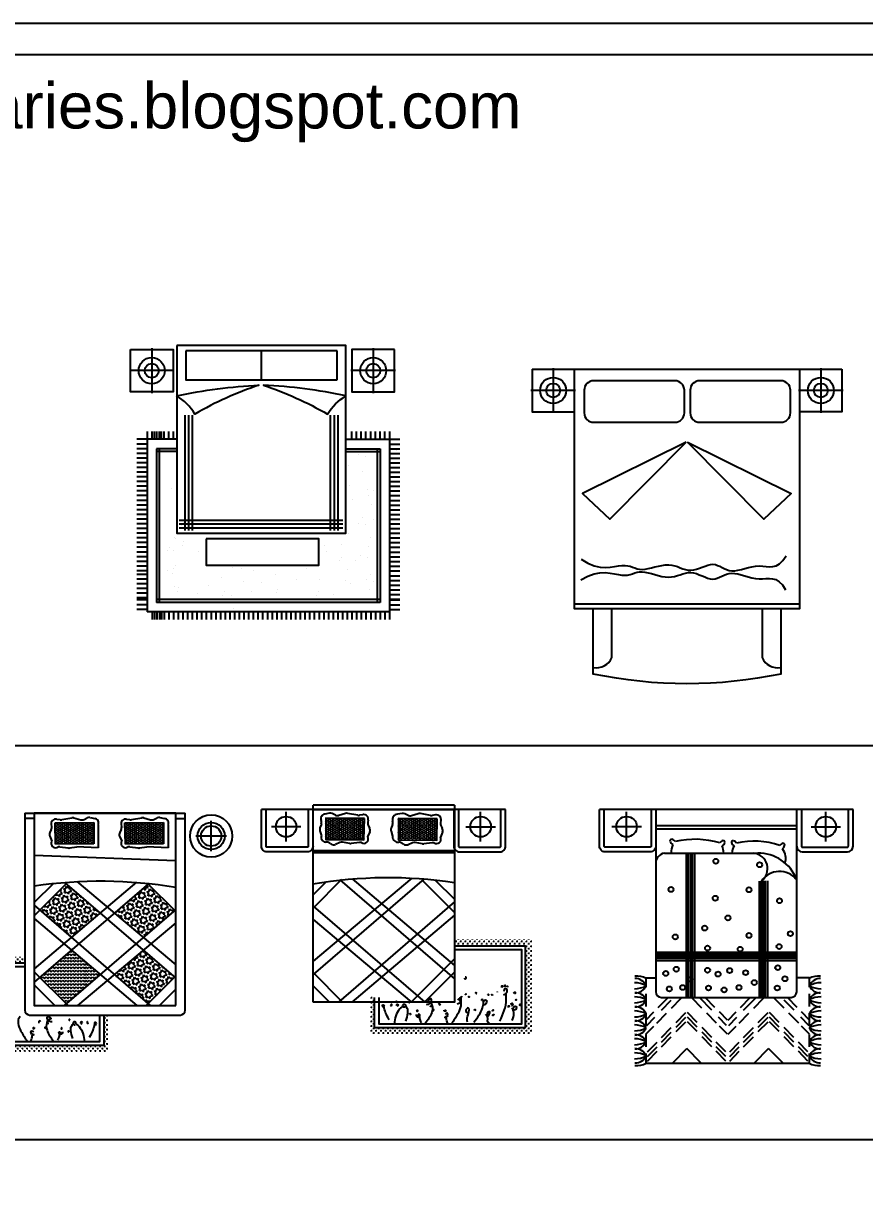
# Model space of a CAD drawing. Header units: inches. Extents: x 7.5 to 50, y 15.4 to 40.2.
# Drawn here: x 33.81 to 42.77, y 27.83 to 40.23 of the extents above; entities that cross this region are included whole.
import ezdxf

# ---------------------------------------------------------------- set-up
doc = ezdxf.new("R2010")
doc.units = ezdxf.units.IN
doc.header["$MEASUREMENT"] = 0
for name, color, linetype in [('02', 2, 'Continuous'), ('1', 1, 'Continuous'), ('4', 4, 'Continuous'), ('8', 8, 'Continuous'), ('kadrbm', 4, 'Continuous')]:
    doc.layers.add(name, color=color, linetype=linetype)
doc.styles.add('bmmm', font='swissel.ttf')

# ---------------------------------------------------------------- blocks, each defined once
blk = doc.blocks.new('kadrbm')
at = {"layer": 'kadrbm', "color": 4}
blk.add_lwpolyline([(0, 0), (0, 24.797), (21, 24.797), (21, 0), (0, 0)], close=True, dxfattribs=at)
blk.add_lwpolyline([(20.663, 0.326), (20.663, 24.46), (0.337, 24.46), (0.337, 0.326), (20.663, 0.326)], dxfattribs=at)
at = {"layer": 'kadrbm', "color": 211, "true_color": 0xf674fb, "style": 'bmmm'}
blk.add_text('www.cad-libraries.blogspot.com', height=0.48513, dxfattribs=at).set_placement((0.573, 23.677))

msp = doc.modelspace()

# ---------------------------------------------------------------- hatches: boundary and pattern name
at = {"layer": '8'}
h = msp.add_hatch(dxfattribs=at)
h.set_pattern_fill('STARS', color=256, scale=0.08, angle=180, style=0)
h.set_pattern_definition([(180, (-0.9551, 14.179295), (-3e-15, 0.017320508), [0.01, -0.01]), (120, (-0.9551, 14.179295), (0.015, 0.008660254), [0.01, -0.01]), (60, (-0.9601, 14.187955), (0.015, -0.008660254), [0.01, -0.01])])
h.paths.add_polyline_path([(37.438, 31.536), (37.442, 31.762), (37.031, 31.765), (37.031, 31.54)])
h = msp.add_hatch(dxfattribs=at)
h.set_pattern_fill('STARS', color=256, scale=0.08, angle=180, style=0)
h.set_pattern_definition([(180, (-0.7891, 14.179295), (-3e-15, 0.017320508), [0.01, -0.01]), (120, (-0.7891, 14.179295), (0.015, 0.008660254), [0.01, -0.01]), (60, (-0.7941, 14.187955), (0.015, -0.008660254), [0.01, -0.01])])
h.paths.add_polyline_path([(37.805, 31.762), (37.805, 31.537), (38.212, 31.533), (38.216, 31.759)])
h = msp.add_hatch(dxfattribs=at)
h.set_pattern_fill('STARS', color=256, scale=0.2, angle=315, style=0)
h.set_pattern_definition([(360, (72.545837, 14.132508), (1e-17, 0.017320508), [0.01, -0.01]), (60, (72.545837, 14.132508), (-0.015, 0.008660254), [0.01, -0.01]), (120, (72.550837, 14.141168), (-0.015, -0.008660254), [0.01, -0.01])])
h.paths.add_polyline_path([(34.56, 31.494), (34.56, 31.719), (34.149, 31.716), (34.153, 31.49)])
h = msp.add_hatch(dxfattribs=at)
h.set_pattern_fill('STARS', color=256, scale=0.2, angle=315, style=0)
h.set_pattern_definition([(360, (73.29007, 14.132508), (1e-17, 0.017320508), [0.01, -0.01]), (60, (73.29007, 14.132508), (-0.015, 0.008660254), [0.01, -0.01]), (120, (73.29507, 14.141168), (-0.015, -0.008660254), [0.01, -0.01])])
h.paths.add_polyline_path([(35.304, 31.494), (35.304, 31.719), (34.893, 31.716), (34.897, 31.49)])
h = msp.add_hatch(dxfattribs=at)
h.set_pattern_fill('STARS', color=256, scale=0.2, angle=315, style=0)
h.set_pattern_definition([(315, (15.355055, 9.724193), (0.03061862, 0.03061862), [0.025, -0.025]), (15, (15.355055, 9.724193), (-0.011207193, 0.041825815), [0.025, -0.025]), (75, (15.379203, 9.730664), (-0.041825815, 0.011207193), [0.025, -0.025])])
h.paths.add_polyline_path([(34.78, 30.755), (35.088, 30.496), (35.422, 30.783), (35.139, 31.065)])
h.paths.add_polyline_path([(34.268, 31.066), (33.988, 30.786), (34.323, 30.495), (34.63, 30.755)])
h.paths.add_polyline_path([(35.088, 30.361), (34.779, 30.101), (35.138, 29.79), (35.422, 30.074)])
h = msp.add_hatch(dxfattribs=at)
h.set_pattern_fill('CROSS', color=256, scale=0.1, angle=90, style=0)
h.set_pattern_definition([(90, (57.64417, 11.119938), (-0.025, 0.025), [0.0125, -0.0375]), (180, (57.65042, 11.126188), (-0.025, -0.025), [0.0125, -0.0375])])
h.paths.add_polyline_path([(38.395, 30.474), (38.395, 30.408), (39.155, 30.408), (39.155, 29.534), (37.55, 29.534), (37.55, 29.858), (37.503, 29.858), (37.503, 29.46), (39.23, 29.46), (39.23, 30.474)])
h = msp.add_hatch(dxfattribs=at)
h.set_pattern_fill('CROSS', color=256, scale=0.1, angle=270, style=0)
h.set_pattern_definition([(90, (14.578074, 10.933578), (0.025, 0.025), [0.0125, -0.0375]), (360, (14.571824, 10.939828), (0.025, -0.025), [0.0125, -0.0375])])
h.paths.add_polyline_path([(33.827, 30.288), (33.827, 30.221), (33.067, 30.221), (33.067, 29.348), (34.672, 29.348), (34.672, 29.672), (34.719, 29.672), (34.719, 29.274), (32.992, 29.274), (32.992, 30.288)])
h = msp.add_hatch(dxfattribs=at)
h.set_pattern_fill('ZIGZAG', color=256, scale=0.2, angle=315, style=0)
h.set_pattern_definition([(315, (-166.163524, 324.12573), (0.035355339, -2e-17), [0.025, -0.025]), (45, (-166.145846, 324.10805), (2e-17, 0.035355339), [0.025, -0.025])])
h.paths.add_polyline_path([(34.324, 30.361), (33.988, 30.071), (34.268, 29.79), (34.63, 30.101)])

# ---------------------------------------------------------------- linework, layer by layer
at = {"layer": '02'}
for p, q in [((35.178, 36.769, -0.27), (35.178, 36.293, -0.27)), ((37.151, 36.743), (35.54, 36.743)), ((37.536, 36.769, -0.27), (37.536, 36.293, -0.27)), ((35.416, 36.531, -0.27), (34.94, 36.531, -0.27)), ((37.774, 36.531, -0.27), (37.298, 36.531, -0.27)), ((39.452, 36.558, -0.27), (39.452, 36.082, -0.27)), ((42.302, 36.558, -0.27), (42.302, 36.082, -0.27)), ((39.69, 36.32, -0.27), (39.214, 36.32, -0.27)), ((42.541, 36.32, -0.27), (42.064, 36.32, -0.27)), ((39.677, 34.047), (42.077, 34.047)), ((40.077, 33.478), (40.077, 33.997)), ((41.677, 33.997), (41.677, 33.478)), ((38.401, 31.904), (36.895, 31.904)), ((36.895, 29.807), (36.895, 31.904)), ((38.401, 31.904), (38.401, 31.858)), ((33.827, 31.82), (35.533, 31.82)), ((33.827, 31.82), (33.827, 29.72)), ((33.927, 31.762), (33.827, 31.762)), ((34.166, 31.757), (34.202, 31.75)), ((34.22, 31.75), (34.327, 31.77)), ((34.35, 31.769), (34.422, 31.749)), ((34.457, 31.752), (34.491, 31.768)), ((34.521, 31.772), (34.571, 31.763)), ((34.91, 31.757), (34.946, 31.75)), ((34.964, 31.75), (35.071, 31.77)), ((35.094, 31.769), (35.166, 31.749)), ((35.201, 31.752), (35.235, 31.768)), ((35.265, 31.772), (35.315, 31.763)), ((35.433, 29.77), (35.433, 31.82)), ((35.433, 31.762), (35.533, 31.762)), ((35.533, 29.72), (35.533, 31.82)), ((38.945, 31.858), (36.345, 31.858)), ((36.609, 31.519), (36.609, 31.832)), ((37.07, 31.819), (37.02, 31.81)), ((37.133, 31.798), (37.1, 31.814)), ((37.241, 31.816), (37.169, 31.795)), ((37.371, 31.797), (37.264, 31.817)), ((37.425, 31.803), (37.389, 31.797)), ((37.482, 31.743), (37.478, 31.724)), ((37.844, 31.816), (37.794, 31.807)), ((37.907, 31.795), (37.874, 31.811)), ((38.015, 31.813), (37.943, 31.792)), ((38.145, 31.794), (38.038, 31.814)), ((38.199, 31.8), (38.163, 31.794)), ((38.68, 31.519), (38.68, 31.832)), ((42.645, 31.858), (39.945, 31.858)), ((40.234, 31.519), (40.234, 31.832)), ((40.545, 31.858), (40.545, 29.918)), ((42.045, 29.918), (42.045, 31.858)), ((42.355, 31.519), (42.355, 31.832)), ((42.645, 31.468), (42.645, 31.858)), ((34.108, 31.645), (34.093, 31.614)), ((34.108, 31.697), (34.112, 31.678)), ((34.149, 31.716), (34.56, 31.719)), ((34.153, 31.49), (34.149, 31.716)), ((34.56, 31.719), (34.56, 31.494)), ((34.608, 31.693), (34.608, 31.449)), ((34.853, 31.645), (34.837, 31.614)), ((34.853, 31.697), (34.857, 31.678)), ((34.893, 31.716), (35.304, 31.719)), ((34.897, 31.49), (34.893, 31.716)), ((35.304, 31.719), (35.304, 31.494)), ((35.352, 31.693), (35.352, 31.449)), ((35.811, 31.414), (35.811, 31.738)), ((36.766, 31.675), (36.453, 31.675)), ((36.968, 31.63), (36.985, 31.578)), ((36.984, 31.702), (36.969, 31.664)), ((37.499, 31.619), (37.477, 31.567)), ((37.482, 31.692), (37.498, 31.661)), ((37.726, 31.627), (37.743, 31.575)), ((37.742, 31.699), (37.727, 31.661)), ((38.273, 31.616), (38.251, 31.564)), ((38.256, 31.74), (38.252, 31.721)), ((38.256, 31.689), (38.272, 31.658)), ((38.524, 31.675), (38.837, 31.675)), ((40.391, 31.675), (40.078, 31.675)), ((40.545, 31.689), (42.045, 31.689)), ((40.545, 31.654), (42.045, 31.654)), ((42.199, 31.675), (42.512, 31.675)), ((34.092, 31.573), (34.113, 31.52)), ((34.56, 31.494), (34.153, 31.49)), ((34.836, 31.573), (34.858, 31.52)), ((35.304, 31.494), (34.897, 31.49)), ((35.973, 31.576), (35.649, 31.576)), ((36.985, 31.578), (36.983, 31.572)), ((37.085, 31.492), (37.069, 31.503)), ((37.181, 31.506), (37.133, 31.486)), ((37.287, 31.496), (37.208, 31.509)), ((37.39, 31.508), (37.302, 31.495)), ((37.41, 31.507), (37.411, 31.506)), ((37.743, 31.575), (37.741, 31.569)), ((37.859, 31.489), (37.843, 31.5)), ((37.955, 31.503), (37.907, 31.483)), ((38.061, 31.493), (37.982, 31.506)), ((38.164, 31.505), (38.076, 31.492)), ((38.184, 31.504), (38.185, 31.503)), ((35.433, 31.31), (33.927, 31.369)), ((34.181, 31.46), (34.18, 31.46)), ((34.201, 31.461), (34.289, 31.449)), ((34.304, 31.449), (34.382, 31.462)), ((34.608, 31.449), (34.382, 31.462)), ((34.925, 31.46), (34.924, 31.46)), ((34.945, 31.461), (35.033, 31.449)), ((35.048, 31.449), (35.127, 31.462)), ((35.352, 31.449), (35.127, 31.462)), ((36.895, 31.42), (38.401, 31.42)), ((36.895, 31.4), (38.401, 31.4)), ((40.638, 31.394), (41.63, 31.394)), ((40.87, 29.866), (40.87, 31.394)), ((40.89, 29.866), (40.89, 31.394)), ((40.915, 29.866), (40.915, 31.394)), ((40.935, 29.866), (40.935, 31.394)), ((40.959, 29.866), (40.959, 31.394)), ((42.105, 31.408), (42.585, 31.408)), ((37.946, 31.127), (36.895, 30.242)), ((35.017, 31.083), (33.927, 30.16)), ((35.146, 31.071), (33.927, 30.018)), ((34.131, 31.07), (33.927, 30.867)), ((34.272, 31.07), (33.927, 30.726)), ((34.249, 31.082), (35.433, 30.064)), ((34.382, 31.091), (35.433, 30.205)), ((35.129, 31.075), (35.433, 30.771)), ((38.079, 31.119), (36.895, 30.101)), ((37.199, 31.112), (36.895, 30.808)), ((37.034, 31.088), (36.895, 30.949)), ((37.182, 31.108), (38.401, 30.055)), ((37.312, 31.12), (38.401, 30.197)), ((38.056, 31.107), (38.401, 30.762)), ((38.197, 31.107), (38.401, 30.904)), ((41.648, 29.866), (41.648, 31.094)), ((41.669, 29.866), (41.669, 31.095)), ((41.693, 29.866), (41.693, 31.097)), ((41.714, 29.866), (41.714, 31.098)), ((41.738, 29.866), (41.738, 31.099)), ((38.401, 30.875), (37.167, 29.807)), ((33.927, 30.838), (35.161, 29.77)), ((35.433, 30.793), (34.245, 29.77)), ((36.895, 30.83), (38.084, 29.807)), ((33.927, 30.697), (35.02, 29.77)), ((35.433, 30.651), (34.386, 29.77)), ((36.895, 30.688), (37.942, 29.807)), ((38.401, 30.734), (37.308, 29.807)), ((38.401, 30.268), (37.94, 29.807)), ((40.545, 30.34), (42.045, 30.34)), ((40.545, 30.319), (42.045, 30.319)), ((40.545, 30.295), (42.045, 30.295)), ((40.545, 30.274), (42.045, 30.274)), ((33.927, 30.131), (34.288, 29.77)), ((40.545, 30.25), (42.045, 30.25)), ((35.433, 30.086), (35.118, 29.77)), ((36.895, 30.122), (37.21, 29.807)), ((38.401, 30.126), (38.081, 29.807)), ((40.442, 29.967), (40.442, 30.065)), ((40.442, 30.065), (40.545, 30.065)), ((42.18, 30.065), (42.045, 30.065)), ((42.18, 29.967), (42.18, 30.065)), ((33.927, 29.99), (34.147, 29.77)), ((35.433, 29.944), (35.259, 29.77)), ((36.895, 29.981), (37.069, 29.807)), ((40.442, 29.762), (40.442, 29.895)), ((42.18, 29.762), (42.18, 29.895)), ((40.571, 29.751), (40.675, 29.858)), ((40.605, 29.858), (41.985, 29.858)), ((40.605, 29.722), (40.708, 29.828)), ((40.712, 29.744), (40.815, 29.851)), ((41.035, 29.744), (40.931, 29.851)), ((41.142, 29.722), (41.009, 29.858)), ((41.175, 29.751), (41.072, 29.858)), ((41.446, 29.751), (41.55, 29.858)), ((41.48, 29.722), (41.613, 29.858)), ((41.587, 29.744), (41.691, 29.851)), ((41.91, 29.744), (41.806, 29.851)), ((42.017, 29.722), (41.913, 29.828)), ((42.051, 29.751), (41.947, 29.858)), ((33.877, 29.67), (35.483, 29.67)), ((40.44, 29.616), (40.524, 29.703)), ((40.442, 29.555), (40.442, 29.688)), ((40.448, 29.56), (40.533, 29.647)), ((40.556, 29.584), (40.659, 29.691)), ((40.762, 29.59), (40.865, 29.697)), ((40.762, 29.541), (40.865, 29.648)), ((40.985, 29.59), (40.882, 29.697)), ((40.985, 29.541), (40.882, 29.648)), ((41.191, 29.584), (41.087, 29.691)), ((41.298, 29.56), (41.214, 29.647)), ((41.307, 29.616), (41.222, 29.703)), ((41.315, 29.616), (41.399, 29.703)), ((41.323, 29.56), (41.408, 29.647)), ((41.431, 29.584), (41.535, 29.691)), ((41.636, 29.59), (41.74, 29.697)), ((41.636, 29.541), (41.74, 29.648)), ((41.86, 29.59), (41.756, 29.697)), ((41.86, 29.541), (41.756, 29.648)), ((42.066, 29.584), (41.962, 29.691)), ((42.173, 29.56), (42.089, 29.647)), ((42.182, 29.616), (42.097, 29.703)), ((42.18, 29.555), (42.18, 29.688)), ((40.44, 29.465), (40.524, 29.551)), ((40.606, 29.43), (40.709, 29.536)), ((40.762, 29.493), (40.865, 29.599)), ((40.985, 29.493), (40.882, 29.599)), ((41.141, 29.43), (41.038, 29.536)), ((41.307, 29.465), (41.222, 29.551)), ((41.315, 29.465), (41.399, 29.551)), ((41.48, 29.43), (41.584, 29.536)), ((41.636, 29.493), (41.74, 29.599)), ((41.86, 29.493), (41.756, 29.599)), ((42.016, 29.43), (41.912, 29.536)), ((42.182, 29.465), (42.097, 29.551)), ((40.442, 29.331), (40.442, 29.464)), ((40.606, 29.381), (40.709, 29.487)), ((40.606, 29.332), (40.709, 29.439)), ((41.141, 29.381), (41.038, 29.487)), ((41.141, 29.332), (41.038, 29.439)), ((41.48, 29.381), (41.584, 29.487)), ((41.48, 29.332), (41.584, 29.439)), ((42.016, 29.381), (41.912, 29.487)), ((42.016, 29.332), (41.912, 29.439)), ((42.18, 29.331), (42.18, 29.464)), ((40.442, 29.157), (40.442, 29.261)), ((40.457, 29.277), (40.559, 29.381)), ((40.457, 29.228), (40.559, 29.332)), ((40.457, 29.179), (40.559, 29.284)), ((40.726, 29.16), (40.876, 29.315)), ((41.026, 29.16), (40.876, 29.315)), ((41.29, 29.277), (41.189, 29.381)), ((41.29, 29.228), (41.189, 29.332)), ((41.29, 29.179), (41.189, 29.284)), ((41.332, 29.277), (41.433, 29.381)), ((41.332, 29.228), (41.433, 29.332)), ((41.332, 29.179), (41.433, 29.284)), ((41.596, 29.16), (41.746, 29.315)), ((41.896, 29.16), (41.746, 29.315)), ((42.165, 29.277), (42.063, 29.381)), ((42.165, 29.228), (42.063, 29.332)), ((42.165, 29.179), (42.063, 29.284)), ((42.18, 29.157), (42.18, 29.261)), ((40.442, 29.157), (42.18, 29.157))]:
    msp.add_line(p, q, dxfattribs=at)
for points in [[(34.951, 36.756), (35.405, 36.756), (35.405, 36.306), (34.951, 36.306)], [(35.444, 36.8), (35.444, 34.8), (37.244, 34.8), (37.244, 36.8)], [(37.763, 36.756), (37.309, 36.756), (37.309, 36.306), (37.763, 36.306)], [(40.867, 35.77), (39.764, 35.222), (40.055, 34.949)], [(40.883, 35.77), (41.986, 35.222), (41.695, 34.949)], [(35.757, 34.741), (35.757, 34.461), (36.957, 34.461), (36.957, 34.741)], [(37.442, 31.762), (37.031, 31.765), (37.031, 31.54), (37.438, 31.536)], [(38.216, 31.759), (37.805, 31.762), (37.805, 31.537), (38.212, 31.533)]]:
    msp.add_lwpolyline(points, close=True, dxfattribs=at)
for points in [[(35.54, 36.743), (35.54, 36.432), (37.151, 36.432)], [(36.343, 36.743), (36.343, 36.432)], [(36.347, 36.432), (36.347, 36.743)], [(37.151, 36.432), (37.151, 36.743)], [(39.227, 36.547), (39.227, 36.093), (39.677, 36.093)], [(39.227, 36.547), (42.527, 36.547)], [(39.677, 36.547), (39.677, 33.997), (42.077, 33.997), (42.077, 36.547)], [(42.527, 36.547), (42.527, 36.093), (42.077, 36.093)], [(39.751, 34.523), (39.822, 34.48), (39.889, 34.453), (39.951, 34.439), (40.008, 34.436), (40.059, 34.439), (40.106, 34.445), (40.148, 34.453), (40.185, 34.458), (40.218, 34.458), (40.247, 34.454), (40.273, 34.448), (40.298, 34.439), (40.322, 34.43), (40.346, 34.422), (40.371, 34.417), (40.399, 34.415), (40.43, 34.417), (40.463, 34.423), (40.499, 34.431), (40.535, 34.441), (40.573, 34.45), (40.61, 34.458), (40.646, 34.463), (40.682, 34.464), (40.715, 34.461), (40.746, 34.454), (40.776, 34.444), (40.805, 34.433), (40.834, 34.422), (40.862, 34.413), (40.89, 34.407), (40.919, 34.406), (40.949, 34.409), (40.979, 34.416), (41.009, 34.427), (41.039, 34.438), (41.069, 34.45), (41.099, 34.46), (41.127, 34.466), (41.153, 34.469), (41.179, 34.466), (41.203, 34.458), (41.226, 34.448), (41.25, 34.436), (41.273, 34.423), (41.299, 34.413), (41.325, 34.404), (41.354, 34.4), (41.386, 34.401), (41.42, 34.407), (41.456, 34.415), (41.493, 34.424), (41.531, 34.434), (41.569, 34.443), (41.608, 34.449), (41.646, 34.452), (41.683, 34.449), (41.72, 34.445), (41.756, 34.442), (41.791, 34.444), (41.827, 34.454), (41.862, 34.474), (41.897, 34.509), (41.932, 34.561)], [(39.747, 34.302), (39.82, 34.342), (39.888, 34.367), (39.95, 34.379), (40.007, 34.381), (40.058, 34.376), (40.105, 34.368), (40.147, 34.359), (40.184, 34.353), (40.216, 34.352), (40.245, 34.355), (40.272, 34.361), (40.297, 34.369), (40.321, 34.377), (40.345, 34.384), (40.371, 34.389), (40.399, 34.39), (40.429, 34.386), (40.463, 34.379), (40.498, 34.37), (40.534, 34.359), (40.571, 34.349), (40.608, 34.34), (40.644, 34.334), (40.679, 34.331), (40.713, 34.334), (40.744, 34.34), (40.775, 34.349), (40.804, 34.358), (40.833, 34.368), (40.861, 34.376), (40.89, 34.381), (40.919, 34.382), (40.948, 34.378), (40.978, 34.37), (41.008, 34.358), (41.038, 34.346), (41.068, 34.334), (41.096, 34.323), (41.124, 34.315), (41.151, 34.312), (41.176, 34.314), (41.2, 34.321), (41.224, 34.331), (41.248, 34.342), (41.272, 34.353), (41.298, 34.364), (41.325, 34.371), (41.354, 34.374), (41.385, 34.372), (41.419, 34.366), (41.455, 34.356), (41.492, 34.345), (41.529, 34.334), (41.568, 34.324), (41.606, 34.317), (41.644, 34.314), (41.681, 34.315), (41.718, 34.317), (41.754, 34.319), (41.789, 34.316), (41.824, 34.306), (41.859, 34.284), (41.893, 34.249), (41.926, 34.196)], [(35.433, 31.82), (33.927, 31.82), (33.927, 29.77), (35.433, 29.77)], [(36.895, 31.857), (38.401, 31.857), (38.401, 29.807), (36.895, 29.807)], [(38.395, 30.408), (39.155, 30.408), (39.155, 29.534), (37.55, 29.534), (37.55, 29.858)], [(38.395, 30.368), (39.114, 30.368), (39.114, 29.574), (37.598, 29.574), (37.598, 29.858)], [(33.827, 30.221), (33.067, 30.221), (33.067, 29.348), (34.672, 29.348), (34.672, 29.672)], [(33.827, 30.182), (33.108, 30.182), (33.108, 29.387), (34.625, 29.387), (34.625, 29.672)]]:
    msp.add_lwpolyline(points, dxfattribs=at)
for points in [[(35.443, 36.262, -0.043679), (36.32, 36.376, 0.049861), (35.638, 36.069, 0.120293), (35.443, 36.262, 0.155295)], [(37.244, 36.262, 0.043679), (36.367, 36.376, -0.049861), (37.05, 36.069, -0.120293), (37.244, 36.262, -0.155295)], [(41.877, 33.997), (41.877, 33.301, -0.104), (39.877, 33.301), (39.877, 33.997)], [(36.895, 31.468, -0.414214), (36.835, 31.408), (36.405, 31.408, -0.414214), (36.345, 31.468), (36.345, 31.858)], [(36.845, 31.858), (36.845, 31.468, -0.414214), (36.835, 31.458), (36.405, 31.458, -0.414214), (36.395, 31.468), (36.395, 31.858)], [(38.395, 31.858), (38.395, 31.468, 0.414214), (38.455, 31.408), (38.885, 31.408, 0.414214), (38.945, 31.468), (38.945, 31.858)], [(38.445, 31.858), (38.445, 31.468, 0.414214), (38.455, 31.458), (38.885, 31.458, 0.414214), (38.895, 31.468), (38.895, 31.858)], [(40.545, 31.468, -0.414214), (40.485, 31.408), (40.005, 31.408, -0.414214), (39.945, 31.468), (39.945, 31.858)], [(40.495, 31.858), (40.495, 31.468, -0.414214), (40.485, 31.458), (40.005, 31.458, -0.414214), (39.995, 31.468), (39.995, 31.858)], [(42.095, 31.858), (42.095, 31.468, 0.414214), (42.105, 31.458), (42.585, 31.458, 0.414214), (42.595, 31.468), (42.595, 31.858)]]:
    msp.add_lwpolyline(points, format="xyb", dxfattribs=at)
for points in [[(39.882, 35.981), (40.749, 35.981, 0.414214), (40.849, 36.081), (40.849, 36.323, 0.414214), (40.749, 36.423), (39.882, 36.423, 0.414214), (39.782, 36.323), (39.782, 36.081, 0.414214)], [(41.011, 35.981), (41.878, 35.981, 0.414214), (41.978, 36.081), (41.978, 36.323, 0.414214), (41.878, 36.423), (41.011, 36.423, 0.414214), (40.911, 36.323), (40.911, 36.081, 0.414214)]]:
    msp.add_lwpolyline(points, format="xyb", close=True, dxfattribs=at)
for centre, radius in [((35.178, 36.531, -0.27), 0.139), ((35.178, 36.531, -0.27), 0.075), ((37.536, 36.531, -0.27), 0.139), ((37.536, 36.531, -0.27), 0.075), ((39.452, 36.32, -0.27), 0.139), ((42.302, 36.32, -0.27), 0.139), ((39.452, 36.32, -0.27), 0.075), ((42.302, 36.32, -0.27), 0.075), ((35.811, 31.576), 0.225), ((36.609, 31.675), 0.109), ((38.68, 31.675), 0.109), ((40.234, 31.675), 0.109), ((42.355, 31.675), 0.109), ((35.811, 31.576), 0.144), ((35.811, 31.576), 0.108), ((41.184, 31.307), 0.0265), ((41.65, 31.27), 0.0265), ((40.707, 31.007), 0.0265), ((41.537, 31.003), 0.0265), ((41.178, 30.913), 0.0265), ((41.862, 30.887), 0.0265), ((41.313, 30.704), 0.0265), ((40.752, 30.502), 0.0265), ((41.066, 30.595), 0.0265), ((41.537, 30.517), 0.0265), ((41.978, 30.536), 0.0265), ((41.096, 30.382), 0.0265), ((41.443, 30.371), 0.0265), ((41.858, 30.399), 0.0265), ((40.651, 30.113), 0.0265), ((40.763, 30.158), 0.0265), ((41.096, 30.147), 0.0265), ((41.208, 30.106), 0.0265), ((41.331, 30.143), 0.0265), ((41.502, 30.121), 0.0265), ((41.844, 30.174), 0.0265), ((40.909, 30.05), 0.0265), ((41.593, 30.016), 0.0265), ((41.92, 30.056), 0.0265), ((40.689, 29.948), 0.0265), ((40.831, 29.963), 0.0265), ((41.106, 29.958), 0.0265), ((41.272, 29.937), 0.0265), ((41.431, 29.963), 0.0265), ((41.838, 29.958), 0.0265)]:
    msp.add_circle(centre, radius, dxfattribs=at)
for centre, radius, start, end in [((39.913, 33.544), 0.177, 258.2616, 338.032), ((41.841, 33.544), 0.177, 201.968, 281.7384), ((34.157, 31.707), 0.05, 79.992, 192.4174), ((34.211, 31.799), 0.05, 259.992, 280.7014), ((34.336, 31.721), 0.05, 74.1288, 100.7014), ((34.436, 31.797), 0.05, 254.1288, 295.4976), ((34.512, 31.723), 0.05, 80.2867, 115.4976), ((34.562, 31.714), 0.05, 335.8094, 80.2867), ((34.901, 31.707), 0.05, 79.992, 192.4174), ((34.955, 31.799), 0.05, 259.992, 280.7014), ((35.08, 31.721), 0.05, 74.1288, 100.7014), ((35.18, 31.797), 0.05, 254.1288, 295.4976), ((35.257, 31.723), 0.05, 80.2867, 115.4976), ((35.307, 31.714), 0.05, 335.8094, 80.2867), ((37.028, 31.761), 0.05, 99.7133, 204.1906), ((37.078, 31.769), 0.05, 64.5024, 99.7133), ((37.155, 31.844), 0.05, 244.5024, 285.8712), ((37.255, 31.768), 0.05, 79.2986, 105.8712), ((37.38, 31.846), 0.05, 259.2986, 280.008), ((37.434, 31.754), 0.05, 347.5826, 100.008), ((37.799, 31.748), 0.0593, 95.0105, 190.3671), ((37.852, 31.766), 0.05, 64.5024, 99.7133), ((37.929, 31.841), 0.05, 244.5024, 285.8712), ((38.029, 31.765), 0.05, 79.2986, 105.8712), ((38.154, 31.843), 0.05, 259.2986, 280.008), ((38.208, 31.751), 0.05, 347.5826, 100.008), ((34.064, 31.667), 0.05, 333.778, 12.4174), ((34.808, 31.667), 0.05, 333.778, 12.4174), ((37.016, 31.646), 0.05, 158.7908, 197.6844), ((36.937, 31.72), 0.05, 338.7908, 24.1906), ((37.527, 31.714), 0.05, 167.5826, 206.222), ((37.453, 31.639), 0.05, 337.5206, 26.222), ((37.774, 31.643), 0.05, 158.7908, 197.6844), ((37.695, 31.717), 0.05, 338.7908, 24.1906), ((38.301, 31.711), 0.05, 167.5826, 206.222), ((38.227, 31.636), 0.05, 337.5206, 26.222), ((34.138, 31.592), 0.05, 153.778, 202.4794), ((34.154, 31.498), 0.0464, 150.742, 305.3537), ((34.882, 31.592), 0.05, 153.778, 202.4794), ((34.898, 31.498), 0.0464, 150.742, 305.3537), ((37.032, 31.562), 0.05, 168.5507, 274.6185), ((37.04, 31.462), 0.05, 55.1455, 94.6185), ((37.2, 31.46), 0.05, 80.352, 111.9149), ((37.295, 31.545), 0.05, 260.352, 278.0544), ((37.397, 31.458), 0.05, 74.0546, 98.0544), ((37.437, 31.544), 0.0464, 234.6463, 29.258), ((37.803, 31.571), 0.0622, 181.9424, 276.2897), ((37.814, 31.459), 0.05, 55.1455, 94.6185), ((37.974, 31.457), 0.05, 80.352, 111.9149), ((38.069, 31.542), 0.05, 260.352, 278.0544), ((38.171, 31.455), 0.05, 74.0546, 98.0544), ((38.211, 31.541), 0.0464, 234.6463, 29.258), ((40.713, 31.524), 0.0174, 83.7103, 195.6664), ((40.755, 31.544), 0.064, 203.2519, 242.9159), ((40.703, 31.486), 0.0566, 32.4293, 78.0941), ((40.963, 30.639), 0.902, 73.0053, 103.5729), ((41.274, 31.472), 0.0566, 101.9059, 147.5707), ((41.222, 31.53), 0.064, 297.0841, 336.7481), ((41.264, 31.51), 0.0174, 344.3336, 96.2897), ((41.367, 31.509), 0.0174, 79.3137, 191.2697), ((41.411, 31.526), 0.064, 198.8553, 238.5192), ((41.355, 31.472), 0.0566, 28.0326, 73.6974), ((41.594, 30.704), 0.817, 70.6855, 103.3996), ((41.91, 31.443), 0.0559, 98.8576, 145.3867), ((41.901, 31.482), 0.0165, 334.9199, 88.6555), ((34.194, 31.412), 0.05, 81.9456, 105.9454), ((34.296, 31.498), 0.05, 261.9456, 279.648), ((34.938, 31.412), 0.05, 81.9456, 105.9454), ((35.04, 31.498), 0.05, 261.9456, 279.648), ((37.114, 31.533), 0.05, 235.1455, 291.9149), ((37.888, 31.53), 0.05, 235.1455, 291.9149), ((40.655, 31.284), 0.111, 98.8875, 181.7966), ((40.949, 31.398), 0.24, 158.2391, 181.0833), ((41.028, 31.384), 0.24, 2.3032, 21.7609), ((41.593, 31.366), 0.24, 153.8424, 173.3001), ((41.569, 31.228), 0.166, 306.886, 83.7843), ((41.635, 30.956), 0.438, 20.8225, 90.7168), ((41.849, 31.492), 0.0697, 309.7926, 345.8962), ((41.771, 31.337), 0.159, 341.743, 39.6597), ((42.105, 31.468), 0.06, 180, 270), ((42.585, 31.468), 0.06, 270, 0), ((37.693, 26.358), 4.773, 81.4722, 99.6259), ((41.863, 30.966), 0.233, 38.5529, 146.3582), ((34.635, 26.321), 4.773, 80.3741, 98.5278), ((40.312, 29.732), 0.282, 62.4208, 88.7774), ((40.328, 29.935), 0.123, 22.43, 92.5372), ((40.345, 29.882), 0.203, 61.5522, 96.1145), ((42.276, 29.882), 0.203, 83.8855, 118.4478), ((42.294, 29.935), 0.123, 87.4628, 157.57), ((42.31, 29.732), 0.282, 91.2226, 117.5792), ((40.312, 30.231), 0.282, 271.2226, 297.5792), ((40.328, 30.029), 0.123, 267.4628, 337.57), ((40.328, 29.785), 0.123, 22.43, 92.5372), ((40.605, 29.918), 0.06, 180, 270), ((41.985, 29.918), 0.06, 270, 0), ((42.31, 30.231), 0.282, 242.4208, 268.7774), ((42.294, 30.029), 0.123, 202.43, 272.5372), ((42.294, 29.785), 0.123, 87.4628, 157.57), ((40.312, 29.582), 0.282, 62.4208, 88.7774), ((40.312, 30.082), 0.282, 271.2226, 297.5792), ((40.328, 29.879), 0.123, 267.4628, 337.57), ((40.328, 29.635), 0.123, 22.43, 92.5372), ((42.31, 29.582), 0.282, 91.2226, 117.5792), ((42.294, 29.879), 0.123, 202.43, 272.5372), ((42.31, 30.082), 0.282, 242.4208, 268.7774), ((42.294, 29.635), 0.123, 87.4628, 157.57), ((33.877, 29.72), 0.05, 180, 270), ((35.483, 29.72), 0.05, 270, 0), ((40.312, 29.432), 0.282, 62.4208, 88.7774), ((40.312, 29.931), 0.282, 271.2226, 297.5792), ((40.328, 29.729), 0.123, 267.4628, 337.57), ((42.31, 29.432), 0.282, 91.2226, 117.5792), ((42.294, 29.729), 0.123, 202.43, 272.5372), ((42.31, 29.931), 0.282, 242.4208, 268.7774), ((40.312, 29.283), 0.282, 62.4208, 88.7774), ((40.312, 29.783), 0.282, 271.2226, 297.5792), ((40.328, 29.486), 0.123, 22.43, 92.5372), ((40.328, 29.58), 0.123, 267.4628, 337.57), ((42.294, 29.486), 0.123, 87.4628, 157.57), ((42.31, 29.283), 0.282, 91.2226, 117.5792), ((42.31, 29.783), 0.282, 242.4208, 268.7774), ((42.294, 29.58), 0.123, 202.43, 272.5372), ((40.312, 29.136), 0.282, 62.4208, 88.7774), ((40.312, 29.635), 0.282, 271.2226, 297.5792), ((40.328, 29.338), 0.123, 22.43, 92.5372), ((40.328, 29.433), 0.123, 267.4628, 337.57), ((42.294, 29.338), 0.123, 87.4628, 157.57), ((42.31, 29.136), 0.282, 91.2226, 117.5792), ((42.31, 29.635), 0.282, 242.4208, 268.7774), ((42.294, 29.433), 0.123, 202.43, 272.5372), ((40.312, 28.986), 0.282, 62.4208, 88.7774), ((40.328, 29.189), 0.123, 22.43, 92.5372), ((42.294, 29.189), 0.123, 87.4628, 157.57), ((42.31, 28.986), 0.282, 91.2226, 117.5792), ((40.312, 29.485), 0.282, 271.2226, 297.5792), ((40.328, 29.283), 0.123, 267.4628, 337.57), ((40.345, 29.335), 0.203, 263.8855, 298.4478), ((42.31, 29.485), 0.282, 242.4208, 268.7774), ((42.294, 29.283), 0.123, 202.43, 272.5372), ((42.276, 29.335), 0.203, 241.5522, 276.1145)]:
    msp.add_arc(centre, radius, start, end, dxfattribs=at)
for points in [[(38.515, 30.075), (38.52, 30.075), (38.514, 30.051), (38.511, 30.062)], [(38.518, 29.895), (38.523, 29.894), (38.52, 29.888), (38.519, 29.891)], [(38.639, 29.904), (38.625, 29.905), (38.632, 29.898), (38.64, 29.901)], [(38.755, 29.891), (38.764, 29.882), (38.764, 29.89), (38.755, 29.891)], [(38.791, 29.883), (38.807, 29.886), (38.804, 29.879)], [(38.885, 29.603), (38.953, 29.835), (38.948, 29.905)], [(38.906, 29.962), (38.907, 29.981), (38.914, 29.976), (38.904, 29.963)], [(38.923, 29.886), (38.955, 29.905), (38.958, 29.945), (38.938, 29.949), (38.928, 29.922)], [(38.934, 29.981), (38.94, 29.988), (38.941, 29.974), (38.932, 29.977)], [(38.96, 29.967), (38.966, 29.976), (38.962, 29.967)], [(39.03, 29.902), (39.046, 29.914), (39.046, 29.898), (39.04, 29.899)], [(37.634, 29.763), (37.64, 29.777), (37.652, 29.773), (37.643, 29.757), (37.634, 29.759)], [(37.706, 29.62), (37.668, 29.695), (37.649, 29.761)], [(37.724, 29.777), (37.73, 29.784), (37.727, 29.767), (37.719, 29.773)], [(37.848, 29.761), (37.818, 29.734), (37.776, 29.661), (37.761, 29.574)], [(37.771, 29.811), (37.78, 29.816), (37.782, 29.807), (37.776, 29.809)], [(37.782, 29.772), (37.792, 29.784), (37.801, 29.774), (37.786, 29.763)], [(37.848, 29.761), (37.859, 29.784), (37.872, 29.784), (37.882, 29.774), (37.862, 29.752), (37.855, 29.757)], [(37.885, 29.605), (37.905, 29.692), (37.903, 29.73), (37.88, 29.764)], [(37.918, 29.802), (37.921, 29.81), (37.924, 29.802), (37.917, 29.802)], [(38.105, 29.783), (38.147, 29.799), (38.152, 29.841), (38.129, 29.833), (38.118, 29.814), (38.135, 29.809), (38.162, 29.775), (38.159, 29.695), (38.089, 29.579)], [(38.14, 29.767), (38.157, 29.764), (38.164, 29.766)], [(38.23, 29.785), (38.238, 29.793), (38.248, 29.777), (38.241, 29.777)], [(38.446, 29.84), (38.46, 29.82), (38.468, 29.767), (38.436, 29.683), (38.37, 29.574)], [(38.429, 29.789), (38.465, 29.804), (38.473, 29.863)], [(38.436, 29.832), (38.46, 29.851), (38.478, 29.87), (38.478, 29.871)], [(38.546, 29.861), (38.554, 29.867), (38.562, 29.862), (38.554, 29.861)], [(38.607, 29.593), (38.7, 29.745), (38.712, 29.805), (38.72, 29.826), (38.739, 29.829), (38.724, 29.78), (38.706, 29.776)], [(38.692, 29.826), (38.697, 29.837), (38.7, 29.827), (38.693, 29.825)], [(38.978, 29.751), (38.978, 29.767), (38.983, 29.766), (38.979, 29.756)], [(39.011, 29.777), (39.005, 29.791), (39.015, 29.795), (39.02, 29.773), (39.008, 29.768)], [(39.014, 29.612), (39.035, 29.686), (39.026, 29.737), (39.036, 29.762), (39.057, 29.759), (39.048, 29.724), (39.027, 29.729), (39.012, 29.737), (39.009, 29.732)], [(39.053, 29.825), (39.059, 29.836), (39.059, 29.829), (39.05, 29.832)], [(39.098, 29.771), (39.101, 29.785), (39.114, 29.785), (39.106, 29.773), (39.093, 29.775)], [(33.777, 29.654), (33.762, 29.633), (33.755, 29.581), (33.786, 29.496), (33.852, 29.387)], [(34.117, 29.597), (34.075, 29.613), (34.07, 29.654), (34.093, 29.647), (34.105, 29.628), (34.088, 29.623), (34.06, 29.589), (34.063, 29.509), (34.133, 29.392)], [(37.923, 29.675), (37.93, 29.687), (37.936, 29.678), (37.926, 29.675)], [(37.994, 29.676), (37.997, 29.659), (38.017, 29.648), (38.034, 29.662), (38.027, 29.678), (38.014, 29.665), (38.012, 29.646)], [(38, 29.713), (38.006, 29.722), (38.005, 29.708), (38.004, 29.713)], [(38.026, 29.651), (38.036, 29.613), (38.047, 29.588)], [(38.164, 29.712), (38.172, 29.711), (38.18, 29.726), (38.17, 29.726)], [(38.297, 29.718), (38.306, 29.722), (38.306, 29.712), (38.296, 29.711), (38.291, 29.723)], [(38.335, 29.662), (38.299, 29.645), (38.332, 29.676), (38.321, 29.689), (38.303, 29.676)], [(38.334, 29.574), (38.317, 29.622), (38.315, 29.642)], [(38.541, 29.595), (38.536, 29.623), (38.551, 29.691), (38.548, 29.745), (38.521, 29.715), (38.536, 29.694), (38.549, 29.698)], [(38.61, 29.718), (38.618, 29.728), (38.622, 29.727), (38.617, 29.714)], [(38.732, 29.68), (38.752, 29.657), (38.77, 29.674), (38.777, 29.703), (38.753, 29.698), (38.748, 29.679), (38.752, 29.622), (38.753, 29.596), (38.771, 29.584)], [(38.806, 29.725), (38.812, 29.726), (38.808, 29.713), (38.802, 29.721)], [(38.811, 29.672), (38.819, 29.676), (38.815, 29.664), (38.804, 29.672)], [(33.925, 29.532), (33.917, 29.535), (33.917, 29.526), (33.926, 29.525), (33.931, 29.536)], [(33.992, 29.598), (33.984, 29.607), (33.975, 29.591), (33.981, 29.591)], [(34.059, 29.526), (34.051, 29.525), (34.042, 29.539), (34.053, 29.539)], [(34.082, 29.58), (34.065, 29.578), (34.058, 29.579)], [(34.222, 29.527), (34.217, 29.535), (34.217, 29.521), (34.218, 29.526)], [(34.305, 29.615), (34.301, 29.624), (34.298, 29.615), (34.305, 29.616)], [(34.338, 29.419), (34.317, 29.505), (34.32, 29.543), (34.342, 29.578)], [(34.374, 29.574), (34.363, 29.597), (34.35, 29.597), (34.341, 29.588), (34.36, 29.565), (34.367, 29.571)], [(34.374, 29.574), (34.404, 29.547), (34.446, 29.475), (34.461, 29.387)], [(34.44, 29.585), (34.431, 29.598), (34.421, 29.588), (34.436, 29.576)], [(34.498, 29.591), (34.492, 29.598), (34.495, 29.581), (34.503, 29.587)], [(34.516, 29.434), (34.554, 29.509), (34.573, 29.575)], [(34.589, 29.576), (34.582, 29.591), (34.57, 29.587), (34.58, 29.57), (34.589, 29.573)], [(33.887, 29.475), (33.923, 29.458), (33.89, 29.49), (33.901, 29.503), (33.919, 29.49)], [(33.888, 29.387), (33.905, 29.435), (33.907, 29.455)], [(34.196, 29.464), (34.186, 29.426), (34.176, 29.402)], [(34.229, 29.49), (34.225, 29.472), (34.205, 29.462), (34.189, 29.476), (34.196, 29.491), (34.208, 29.479), (34.21, 29.46)], [(34.299, 29.488), (34.292, 29.5), (34.287, 29.492), (34.296, 29.489)]]:
    msp.add_spline(points, degree=3, dxfattribs=at)
at = {"layer": '02', "start_tangent": (-0.868115, -0.496364), "end_tangent": (0.823883, -0.566761)}
msp.add_spline([(38.858, 29.914), (38.86, 29.916)], degree=3, dxfattribs=at)
at = {"layer": '1'}
for p, q in [((29.312, 32.538), (49.638, 32.538)), ((29.312, 28.343), (49.638, 28.343))]:
    msp.add_line(p, q, dxfattribs=at)
at = {"layer": '4'}
for p, q in [((35.529, 36.058), (35.529, 34.829)), ((35.569, 36.058), (35.569, 34.829)), ((35.609, 36.058), (35.609, 34.829)), ((37.079, 36.058), (37.079, 34.829)), ((37.119, 36.058), (37.119, 34.829)), ((37.159, 36.058), (37.159, 34.829)), ((35.132, 35.8), (35.132, 35.882)), ((35.182, 35.8), (35.182, 35.882)), ((35.209, 35.8), (35.209, 35.882)), ((35.232, 35.8), (35.232, 35.882)), ((35.259, 35.8), (35.259, 35.882)), ((35.282, 35.8), (35.282, 35.882)), ((35.309, 35.8), (35.309, 35.882)), ((35.359, 35.8), (35.359, 35.882)), ((35.409, 35.8), (35.409, 35.882)), ((37.309, 35.8), (37.309, 35.882)), ((37.359, 35.8), (37.359, 35.882)), ((37.409, 35.8), (37.409, 35.882)), ((37.459, 35.8), (37.459, 35.882)), ((37.509, 35.8), (37.509, 35.882)), ((37.559, 35.8), (37.559, 35.882)), ((37.609, 35.8), (37.609, 35.882)), ((37.659, 35.8), (37.659, 35.882)), ((37.709, 35.882), (37.709, 33.882)), ((35.444, 35.8), (35.018, 35.8)), ((35.128, 35.75), (35.018, 35.75)), ((35.128, 35.8), (35.128, 33.964)), ((37.244, 35.8), (37.819, 35.8)), ((37.709, 35.75), (37.819, 35.75)), ((35.128, 35.7), (35.018, 35.7)), ((35.128, 35.65), (35.018, 35.65)), ((35.128, 35.6), (35.018, 35.6)), ((35.228, 35.7), (35.228, 34.064)), ((35.444, 35.7), (35.228, 35.7)), ((35.444, 35.67), (35.228, 35.67)), ((35.258, 35.7), (35.258, 34.064)), ((37.244, 35.7), (37.609, 35.7)), ((37.244, 35.67), (37.609, 35.67)), ((37.252, 35.66), (37.252, 35.66)), ((37.378, 35.634), (37.378, 35.634)), ((37.427, 35.691), (37.427, 35.691)), ((37.454, 35.617), (37.454, 35.617)), ((37.54, 35.673), (37.54, 35.673)), ((37.579, 35.7), (37.579, 34.064)), ((37.609, 35.7), (37.609, 34.064)), ((37.709, 35.7), (37.819, 35.7)), ((37.709, 35.65), (37.819, 35.65)), ((37.709, 35.6), (37.819, 35.6)), ((37.781, 35.676), (37.781, 35.676)), ((35.128, 35.55), (35.018, 35.55)), ((35.128, 35.5), (35.018, 35.5)), ((37.27, 35.522), (37.27, 35.522)), ((37.709, 35.55), (37.819, 35.55)), ((37.709, 35.5), (37.819, 35.5)), ((35.128, 35.45), (35.018, 35.45)), ((35.128, 35.4), (35.018, 35.4)), ((35.128, 35.35), (35.018, 35.35)), ((37.417, 35.456), (37.417, 35.456)), ((37.709, 35.45), (37.819, 35.45)), ((37.709, 35.4), (37.819, 35.4)), ((37.709, 35.35), (37.819, 35.35)), ((35.128, 35.3), (35.018, 35.3)), ((35.128, 35.25), (35.018, 35.25)), ((35.392, 35.28), (35.392, 35.28)), ((37.283, 35.307), (37.283, 35.307)), ((37.48, 35.269), (37.48, 35.269)), ((37.534, 35.257), (37.534, 35.257)), ((37.709, 35.3), (37.819, 35.3)), ((37.709, 35.25), (37.819, 35.25)), ((35.128, 35.2), (35.018, 35.2)), ((35.128, 35.15), (35.018, 35.15)), ((35.128, 35.1), (35.018, 35.1)), ((37.311, 35.163), (37.311, 35.163)), ((37.485, 35.201), (37.485, 35.201)), ((37.516, 35.102), (37.516, 35.102)), ((37.709, 35.2), (37.819, 35.2)), ((37.709, 35.15), (37.819, 35.15)), ((37.709, 35.1), (37.819, 35.1)), ((35.128, 35.05), (35.018, 35.05)), ((35.128, 35), (35.018, 35)), ((37.427, 34.964), (37.427, 34.964)), ((37.709, 35.05), (37.819, 35.05)), ((37.709, 35), (37.819, 35)), ((35.128, 34.95), (35.018, 34.95)), ((35.128, 34.9), (35.018, 34.9)), ((35.128, 34.85), (35.018, 34.85)), ((35.471, 34.939), (37.212, 34.939)), ((35.471, 34.899), (37.212, 34.899)), ((35.471, 34.859), (37.212, 34.859)), ((35.494, 34.88), (35.494, 34.88)), ((35.515, 34.913), (35.515, 34.913)), ((37.252, 34.934), (37.252, 34.934)), ((37.378, 34.908), (37.378, 34.908)), ((37.454, 34.891), (37.454, 34.891)), ((37.54, 34.947), (37.54, 34.947)), ((37.709, 34.95), (37.819, 34.95)), ((37.709, 34.9), (37.819, 34.9)), ((37.709, 34.85), (37.819, 34.85)), ((35.128, 34.8), (35.018, 34.8)), ((35.128, 34.75), (35.018, 34.75)), ((35.417, 34.751), (35.417, 34.751)), ((35.429, 34.747), (35.429, 34.747)), ((35.517, 34.716), (35.517, 34.716)), ((37.27, 34.796), (37.27, 34.796)), ((37.512, 34.756), (37.512, 34.756)), ((37.709, 34.8), (37.819, 34.8)), ((37.709, 34.75), (37.819, 34.75)), ((35.128, 34.7), (35.018, 34.7)), ((35.128, 34.65), (35.018, 34.65)), ((35.128, 34.6), (35.018, 34.6)), ((35.341, 34.618), (35.341, 34.618)), ((35.362, 34.65), (35.362, 34.65)), ((35.405, 34.616), (35.405, 34.616)), ((35.505, 34.666), (35.505, 34.666)), ((35.678, 34.61), (35.678, 34.61)), ((37.017, 34.674), (37.017, 34.674)), ((37.044, 34.601), (37.044, 34.601)), ((37.202, 34.677), (37.202, 34.677)), ((37.482, 34.662), (37.482, 34.662)), ((37.709, 34.7), (37.819, 34.7)), ((37.709, 34.65), (37.819, 34.65)), ((37.709, 34.6), (37.819, 34.6)), ((35.128, 34.55), (35.018, 34.55)), ((35.128, 34.5), (35.018, 34.5)), ((37.173, 34.512), (37.173, 34.512)), ((37.194, 34.545), (37.194, 34.545)), ((37.347, 34.513), (37.347, 34.513)), ((37.396, 34.559), (37.396, 34.559)), ((37.48, 34.543), (37.48, 34.543)), ((37.709, 34.55), (37.819, 34.55)), ((37.709, 34.5), (37.819, 34.5)), ((35.128, 34.45), (35.018, 34.45)), ((35.128, 34.4), (35.018, 34.4)), ((35.128, 34.362), (35.018, 34.362)), ((35.344, 34.404), (35.344, 34.404)), ((35.399, 34.373), (35.399, 34.373)), ((35.411, 34.423), (35.411, 34.423)), ((35.43, 34.46), (35.43, 34.46)), ((36.038, 34.432), (36.038, 34.432)), ((36.133, 34.425), (36.133, 34.425)), ((36.259, 34.399), (36.259, 34.399)), ((36.497, 34.356), (36.497, 34.356)), ((36.83, 34.424), (36.83, 34.424)), ((37.261, 34.41), (37.261, 34.41)), ((37.512, 34.36), (37.512, 34.36)), ((37.709, 34.45), (37.819, 34.45)), ((37.709, 34.4), (37.819, 34.4)), ((37.709, 34.398), (37.819, 34.398)), ((37.709, 34.348), (37.819, 34.348)), ((35.128, 34.312), (35.018, 34.312)), ((35.128, 34.262), (35.018, 34.262)), ((35.417, 34.236), (35.417, 34.236)), ((35.78, 34.245), (35.78, 34.245)), ((35.926, 34.331), (35.926, 34.331)), ((36.151, 34.287), (36.151, 34.287)), ((36.351, 34.27), (36.351, 34.27)), ((36.722, 34.312), (36.722, 34.312)), ((36.963, 34.307), (36.963, 34.307)), ((37.243, 34.292), (37.243, 34.292)), ((37.29, 34.266), (37.29, 34.266)), ((37.463, 34.303), (37.463, 34.303)), ((37.539, 34.287), (37.539, 34.287)), ((37.709, 34.298), (37.819, 34.298)), ((37.709, 34.248), (37.819, 34.248)), ((35.128, 34.212), (35.018, 34.212)), ((35.128, 34.162), (35.018, 34.162)), ((35.128, 34.112), (35.018, 34.112)), ((35.447, 34.184), (35.447, 34.184)), ((35.468, 34.217), (35.468, 34.217)), ((35.668, 34.154), (35.668, 34.154)), ((35.932, 34.139), (35.932, 34.139)), ((35.951, 34.175), (35.951, 34.175)), ((36.026, 34.132), (36.026, 34.132)), ((36.239, 34.179), (36.239, 34.179)), ((36.503, 34.164), (36.503, 34.164)), ((36.522, 34.2), (36.522, 34.2)), ((36.934, 34.142), (36.934, 34.142)), ((36.955, 34.175), (36.955, 34.175)), ((37.108, 34.143), (37.108, 34.143)), ((37.494, 34.205), (37.494, 34.205)), ((37.709, 34.198), (37.819, 34.198)), ((37.709, 34.148), (37.819, 34.148)), ((37.709, 34.098), (37.819, 34.098)), ((35.128, 34.089), (35.018, 34.089)), ((35.128, 34.039), (35.018, 34.039)), ((35.128, 33.989), (35.018, 33.989)), ((37.609, 34.094), (35.228, 34.094)), ((37.609, 34.064), (35.228, 34.064)), ((36.044, 33.994), (36.044, 33.994)), ((37.709, 34.089), (37.819, 34.089)), ((37.709, 34.039), (37.819, 34.039)), ((37.709, 33.989), (37.819, 33.989)), ((37.709, 33.964), (35.128, 33.964)), ((35.182, 33.964), (35.182, 33.882)), ((35.209, 33.964), (35.209, 33.882)), ((35.232, 33.964), (35.232, 33.882)), ((35.259, 33.964), (35.259, 33.882)), ((35.282, 33.964), (35.282, 33.882)), ((35.309, 33.964), (35.309, 33.882)), ((35.359, 33.964), (35.359, 33.882)), ((35.409, 33.964), (35.409, 33.882)), ((35.459, 33.964), (35.459, 33.882)), ((35.509, 33.964), (35.509, 33.882)), ((35.559, 33.964), (35.559, 33.882)), ((35.609, 33.964), (35.609, 33.882)), ((35.659, 33.964), (35.659, 33.882)), ((35.709, 33.964), (35.709, 33.882)), ((35.759, 33.964), (35.759, 33.882)), ((35.809, 33.964), (35.809, 33.882)), ((35.859, 33.964), (35.859, 33.882)), ((35.909, 33.964), (35.909, 33.882)), ((35.959, 33.964), (35.959, 33.882)), ((36.009, 33.964), (36.009, 33.882)), ((36.059, 33.964), (36.059, 33.882)), ((36.109, 33.964), (36.109, 33.882)), ((36.159, 33.964), (36.159, 33.882)), ((36.209, 33.964), (36.209, 33.882)), ((36.259, 33.964), (36.259, 33.882)), ((36.309, 33.964), (36.309, 33.882)), ((36.359, 33.964), (36.359, 33.882)), ((36.409, 33.964), (36.409, 33.882)), ((36.459, 33.964), (36.459, 33.882)), ((36.509, 33.964), (36.509, 33.882)), ((36.559, 33.964), (36.559, 33.882)), ((36.609, 33.964), (36.609, 33.882)), ((36.659, 33.964), (36.659, 33.882)), ((36.709, 33.964), (36.709, 33.882)), ((36.759, 33.964), (36.759, 33.882)), ((36.809, 33.964), (36.809, 33.882)), ((36.859, 33.964), (36.859, 33.882)), ((36.909, 33.964), (36.909, 33.882)), ((36.959, 33.964), (36.959, 33.882)), ((37.009, 33.964), (37.009, 33.882)), ((37.059, 33.964), (37.059, 33.882)), ((37.109, 33.964), (37.109, 33.882)), ((37.159, 33.964), (37.159, 33.882)), ((37.209, 33.964), (37.209, 33.882)), ((37.259, 33.964), (37.259, 33.882)), ((37.309, 33.964), (37.309, 33.882)), ((37.359, 33.964), (37.359, 33.882)), ((37.409, 33.964), (37.409, 33.882)), ((37.459, 33.964), (37.459, 33.882)), ((37.509, 33.964), (37.509, 33.882)), ((37.559, 33.964), (37.559, 33.882)), ((37.609, 33.964), (37.609, 33.882)), ((37.659, 33.964), (37.659, 33.882))]:
    msp.add_line(p, q, dxfattribs=at)

# ---------------------------------------------------------------- block references
at = {"layer": 'kadrbm'}
msp.add_blockref('kadrbm', (28.975, 15.433), dxfattribs=at)

doc.saveas('drawing.dxf')
